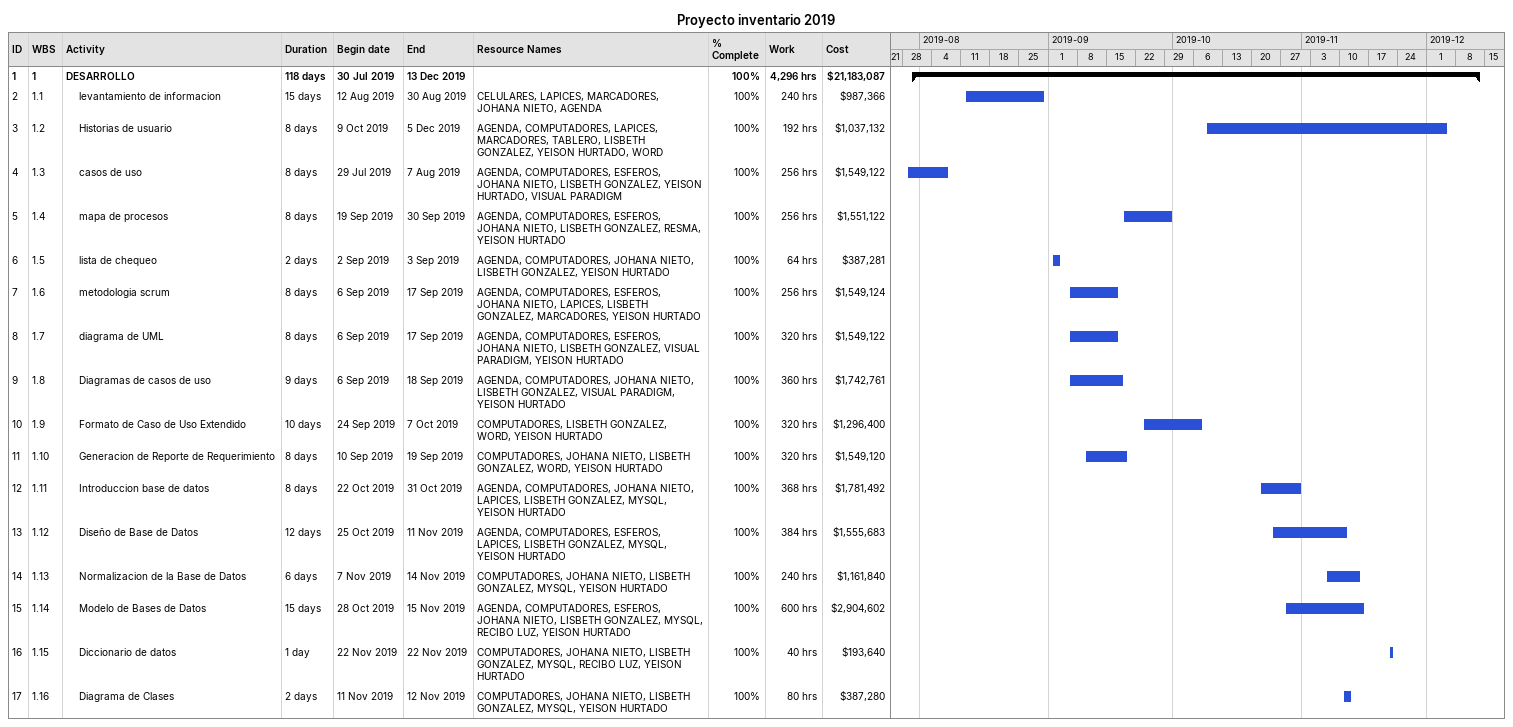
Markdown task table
Proyecto inventario 2019

| ID | WBS | Task | Duration | Start | Finish | Resources | % complete | Work (h) | Cost ($) |
|---|---|---|---|---|---|---|---|---|---|
| 1 | 1 | **DESARROLLO** | 118d | 2019-07-30 | 2019-12-13 |  | 100 | 4296 | 21183087 |
| 2 | 1.1 | levantamiento de informacion | 15d | 2019-08-12 | 2019-08-30 | CELULARES, LAPICES, MARCADORES, JOHANA NIETO, AGENDA | 100 | 240 | 987366 |
| 3 | 1.2 | Historias de usuario | 8d | 2019-10-09 | 2019-12-05 | AGENDA, COMPUTADORES, LAPICES, MARCADORES, TABLERO, LISBETH GONZALEZ, YEISON HURTADO, WORD | 100 | 192 | 1037132 |
| 4 | 1.3 | casos de uso | 8d | 2019-07-29 | 2019-08-07 | AGENDA, COMPUTADORES, ESFEROS, JOHANA NIETO, LISBETH GONZALEZ, YEISON HURTADO, VISUAL PARADIGM | 100 | 256 | 1549122 |
| 5 | 1.4 | mapa de procesos | 8d | 2019-09-19 | 2019-09-30 | AGENDA, COMPUTADORES, ESFEROS, JOHANA NIETO, LISBETH GONZALEZ, RESMA, YEISON HURTADO | 100 | 256 | 1551122 |
| 6 | 1.5 | lista de chequeo | 2d | 2019-09-02 | 2019-09-03 | AGENDA, COMPUTADORES, JOHANA NIETO, LISBETH GONZALEZ, YEISON HURTADO | 100 | 64 | 387281 |
| 7 | 1.6 | metodologia scrum | 8d | 2019-09-06 | 2019-09-17 | AGENDA, COMPUTADORES, ESFEROS, JOHANA NIETO, LAPICES, LISBETH GONZALEZ, MARCADORES, YEISON HURTADO | 100 | 256 | 1549124 |
| 8 | 1.7 | diagrama de UML | 8d | 2019-09-06 | 2019-09-17 | AGENDA, COMPUTADORES, ESFEROS, JOHANA NIETO, LISBETH GONZALEZ, VISUAL PARADIGM, YEISON HURTADO | 100 | 320 | 1549122 |
| 9 | 1.8 | Diagramas de casos de uso | 9d | 2019-09-06 | 2019-09-18 | AGENDA, COMPUTADORES, JOHANA NIETO, LISBETH GONZALEZ, VISUAL PARADIGM, YEISON HURTADO | 100 | 360 | 1742761 |
| 10 | 1.9 | Formato de Caso de Uso Extendido | 10d | 2019-09-24 | 2019-10-07 | COMPUTADORES, LISBETH GONZALEZ, WORD, YEISON HURTADO | 100 | 320 | 1296400 |
| 11 | 1.10 | Generacion de Reporte de Requerimiento | 8d | 2019-09-10 | 2019-09-19 | COMPUTADORES, JOHANA NIETO, LISBETH GONZALEZ, WORD, YEISON HURTADO | 100 | 320 | 1549120 |
| 12 | 1.11 | Introduccion base de datos | 8d | 2019-10-22 | 2019-10-31 | AGENDA, COMPUTADORES, JOHANA NIETO, LAPICES, LISBETH GONZALEZ, MYSQL, YEISON HURTADO | 100 | 368 | 1781492 |
| 13 | 1.12 | Diseño de Base de Datos | 12d | 2019-10-25 | 2019-11-11 | AGENDA, COMPUTADORES, ESFEROS, LAPICES, LISBETH GONZALEZ, MYSQL, YEISON HURTADO | 100 | 384 | 1555683 |
| 14 | 1.13 | Normalizacion de la Base de Datos | 6d | 2019-11-07 | 2019-11-14 | COMPUTADORES, JOHANA NIETO, LISBETH GONZALEZ, MYSQL, YEISON HURTADO | 100 | 240 | 1161840 |
| 15 | 1.14 | Modelo de Bases de Datos | 15d | 2019-10-28 | 2019-11-15 | AGENDA, COMPUTADORES, ESFEROS, JOHANA NIETO, LISBETH GONZALEZ, MYSQL, RECIBO LUZ, YEISON HURTADO | 100 | 600 | 2904602 |
| 16 | 1.15 | Diccionario de datos | 1d | 2019-11-22 | 2019-11-22 | COMPUTADORES, JOHANA NIETO, LISBETH GONZALEZ, MYSQL, RECIBO LUZ, YEISON HURTADO | 100 | 40 | 193640 |
| 17 | 1.16 | Diagrama de Clases | 2d | 2019-11-11 | 2019-11-12 | COMPUTADORES, JOHANA NIETO, LISBETH GONZALEZ, MYSQL, YEISON HURTADO | 100 | 80 | 387280 |
